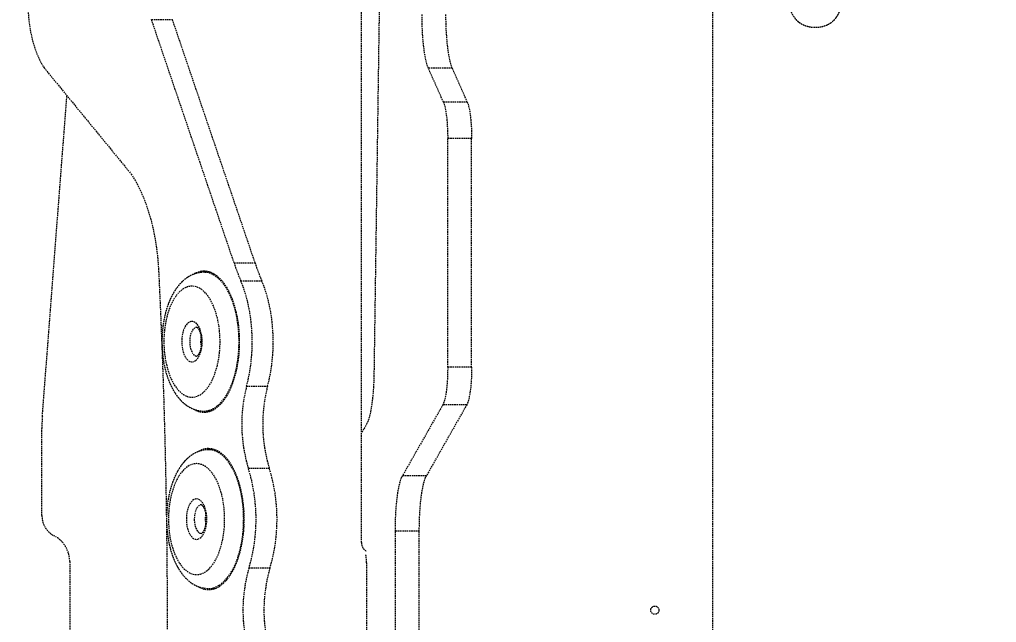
# Model space of a CAD drawing. Header units: millimetres. Extents: x -468 to 5922, y -120 to 5313.
# Drawn here: x 3618 to 4462, y 2985 to 3507 of the extents above; entities that cross this region are included whole.
import ezdxf

# ---------------------------------------------------------------- set-up
doc = ezdxf.new("R2010")
doc.units = ezdxf.units.MM
doc.linetypes.add('HIDDEN', pattern=[1.905, 1.27, -0.635])
doc.layers.add('DIKOM_ОБЬЕКТ', color=7, linetype='Continuous')
doc.layers.add('DIKOM_РАЗМЕР_ЗОНА', color=7, linetype='Continuous')
doc.styles.add('style1', font='arialbd.ttf', dxfattribs={"width": 0.8})
doc.dimstyles.new('1-50', dxfattribs={"dimtxt": 300, "dimasz": 200, "dimexe": 100, "dimexo": 0, "dimgap": 100, "dimtad": 1, "dimtxsty": 'style1', "dimcen": 200, "dimclrd": 7, "dimclre": 7, "dimclrt": 7, "dimadec": 1, "dimazin": 2, "dimtfac": 1, "dimtmove": 0, "dimatfit": 2, "dimfxl": 0, "dimlwd": 25, "dimlwe": 18, "dimarcsym": 0})

# ---------------------------------------------------------------- blocks, each defined once
blk = doc.blocks.new('*D38')
at = {"layer": 'Defpoints', "color": 0, "transparency": 16777216}
for p in [(4635.22, 5313.1), (-18.18, 679.1), (4922.12, 679.1)]:
    blk.add_point(p, dxfattribs=at)
at = {"layer": 'DIKOM_РАЗМЕР_ЗОНА', "color": 7, "lineweight": 18, "transparency": 16777216}
for p, q in [((4635.22, 5313.1), (-118.18, 5313.1)), ((4922.12, 679.1), (-118.18, 679.1))]:
    blk.add_line(p, q, dxfattribs=at)
at = {"layer": 'DIKOM_РАЗМЕР_ЗОНА', "color": 7, "lineweight": 25, "transparency": 16777216}
blk.add_line((-18.18, 5113.1), (-18.18, 879.1), dxfattribs=at)
at = {"layer": 'DIKOM_РАЗМЕР_ЗОНА', "color": 7, "transparency": 16777216}
for points in [[(-51.51, 5113.1), (15.15, 5113.1), (-18.18, 5313.1)], [(-51.51, 879.1), (15.15, 879.1), (-18.18, 679.1)]]:
    blk.add_solid(points, dxfattribs=at)
at = {"layer": 'DIKOM_РАЗМЕР_ЗОНА', "color": 7, "transparency": 16777216, "insert": (-271.35, 2810.16), "char_height": 300, "attachment_point": 5, "rotation": 90, "style": 'style1'}
blk.add_mtext('{\\fArial|b0|i0|c204|p34;4640}', dxfattribs=at)

msp = doc.modelspace()

# ---------------------------------------------------------------- linework, layer by layer
at = {"layer": 'DIKOM_ОБЬЕКТ', "color": 7, "linetype": 'HIDDEN', "lineweight": 15}
for p, q in [((4217.131, 2426.098), (4217.131, 3566.098)), ((3913.656, 3054.654), (3913.656, 3550.098)), ((3929.504, 3550.098), (3924.485, 3201.14)), ((3803.737, 3296.397), (3732.317, 3506.798)), ((3732.317, 3506.798), (3750.435, 3506.798)), ((3821.856, 3296.397), (3750.435, 3506.798)), ((3639.581, 3465.037), (3714.77, 3373.228)), ((3984.436, 3435.453), (3971.507, 3464.711)), ((3992.188, 3464.711), (3971.507, 3464.711)), ((4005.117, 3435.453), (3992.188, 3464.711)), ((3638.043, 3163.837), (3659.261, 3441.008)), ((4005.117, 3435.453), (3984.436, 3435.453)), ((3988.181, 3206.243), (3988.181, 3403.809)), ((4008.861, 3403.809), (3988.181, 3403.809)), ((4008.861, 3206.243), (4008.861, 3403.809)), ((3803.737, 3296.397), (3821.856, 3296.397)), ((3781.093, 3288.248), (3777.641, 3288.248)), ((3809.477, 3280.78), (3827.596, 3280.78)), ((3775.434, 3228.071), (3774.774, 3228.071)), ((4008.861, 3206.243), (3988.181, 3206.243)), ((3814.513, 3189.84), (3832.632, 3189.84)), ((3984.003, 3173.757), (3949.116, 3112.308)), ((4004.684, 3173.757), (3969.797, 3112.308)), ((4004.684, 3173.757), (3984.003, 3173.757)), ((3777.641, 3168.248), (3781.093, 3168.248)), ((3918.371, 3157.454), (3913.656, 3149.149)), ((3637.656, 3078.021), (3637.656, 3153.072)), ((3785.071, 3134.839), (3781.62, 3134.839)), ((3816.005, 3118.824), (3834.124, 3118.824)), ((3969.797, 3112.308), (3949.116, 3112.308)), ((3779.244, 3078.056), (3778.965, 3078.056)), ((3779.014, 3078.401), (3779.205, 3078.401)), ((3942.973, 2927.674), (3942.973, 3064.523)), ((3963.654, 3064.523), (3942.973, 3064.523)), ((3963.654, 2927.674), (3963.654, 3064.523)), ((3661.656, 3038.221), (3661.656, 2957.11)), ((3816.56, 3032.601), (3834.679, 3032.601)), ((3918.06, 3037.098), (3918.06, 2955.098)), ((3781.62, 3014.839), (3785.071, 3014.839))]:
    msp.add_line(p, q, dxfattribs=at)
at = {"layer": 'DIKOM_ОБЬЕКТ', "color": 7, "linetype": 'HIDDEN', "lineweight": 15, "flags": 128}
for points in [[(3625.579, 3520.576), (3625.692, 3515.224), (3626.011, 3509.904), (3626.535, 3504.649), (3627.261, 3499.488), (3628.184, 3494.451), (3629.299, 3489.569), (3630.599, 3484.871), (3632.077, 3480.382), (3633.725, 3476.13), (3635.532, 3472.141), (3637.488, 3468.436), (3639.581, 3465.037)], [(3971.507, 3464.711), (3970.83, 3466.439), (3970.18, 3468.493), (3969.564, 3470.859), (3968.985, 3473.518), (3968.447, 3476.452), (3967.955, 3479.64), (3967.511, 3483.057), (3967.12, 3486.68), (3966.784, 3490.481), (3966.505, 3494.434), (3966.286, 3498.509), (3966.128, 3502.677), (3966.033, 3506.907), (3966, 3511.168)], [(3992.188, 3464.711), (3991.51, 3466.439), (3990.861, 3468.493), (3990.245, 3470.859), (3989.666, 3473.518), (3989.128, 3476.452), (3988.636, 3479.64), (3988.192, 3483.057), (3987.801, 3486.68), (3987.465, 3490.481), (3987.186, 3494.434), (3986.967, 3498.509), (3986.809, 3502.677), (3986.714, 3506.907), (3986.681, 3511.168)], [(3984.436, 3435.453), (3985.019, 3433.916), (3985.571, 3432.024), (3986.083, 3429.798), (3986.551, 3427.265), (3986.967, 3424.454), (3987.329, 3421.4), (3987.631, 3418.138), (3987.869, 3414.707), (3988.041, 3411.146), (3988.146, 3407.499), (3988.181, 3403.809)], [(4005.117, 3435.453), (4005.7, 3433.916), (4006.252, 3432.024), (4006.764, 3429.798), (4007.231, 3427.265), (4007.648, 3424.454), (4008.01, 3421.4), (4008.312, 3418.138), (4008.55, 3414.707), (4008.722, 3411.146), (4008.827, 3407.499), (4008.861, 3403.809)], [(3714.77, 3373.228), (3717.377, 3369.088), (3719.865, 3364.67), (3722.226, 3359.988), (3724.453, 3355.056), (3726.539, 3349.888), (3728.478, 3344.501), (3730.264, 3338.911), (3731.892, 3333.135), (3733.356, 3327.19), (3734.653, 3321.094), (3735.778, 3314.867), (3736.728, 3308.526), (3737.499, 3302.092), (3738.091, 3295.583), (3738.5, 3289.019)], [(3738.5, 3289.019), (3740.156, 3252.493), (3741.603, 3215.932), (3742.839, 3179.341), (3743.864, 3142.724), (3744.679, 3106.087), (3745.283, 3069.434), (3745.676, 3032.769), (3745.859, 2996.098)], [(3768.836, 3169.788), (3770.615, 3168.853), (3772.934, 3167.963), (3775.281, 3167.427), (3777.641, 3167.248), (3780.002, 3167.427), (3782.349, 3167.963), (3784.668, 3168.853), (3786.946, 3170.091), (3789.169, 3171.67), (3791.325, 3173.582), (3793.4, 3175.814), (3795.383, 3178.354), (3797.262, 3181.187), (3799.025, 3184.296), (3800.663, 3187.663), (3802.166, 3191.268), (3803.525, 3195.09), (3804.733, 3199.107), (3805.781, 3203.295), (3806.664, 3207.629), (3807.377, 3212.084), (3807.915, 3216.634), (3808.276, 3221.252), (3808.456, 3225.912), (3808.456, 3230.585), (3808.276, 3235.244), (3807.915, 3239.862), (3807.377, 3244.412), (3806.664, 3248.867), (3805.781, 3253.201), (3804.733, 3257.389), (3803.525, 3261.406), (3802.166, 3265.228), (3800.663, 3268.833), (3799.025, 3272.2), (3797.262, 3275.309), (3795.383, 3278.142), (3793.4, 3280.682), (3791.325, 3282.914), (3789.169, 3284.826), (3786.946, 3286.405), (3784.668, 3287.643), (3782.349, 3288.533), (3780.002, 3289.069), (3777.641, 3289.248), (3777.641, 3289.248)], [(3788.868, 3172.509), (3790.992, 3174.373), (3793.038, 3176.552), (3794.993, 3179.035), (3796.847, 3181.807), (3798.588, 3184.852), (3800.205, 3188.151), (3801.691, 3191.685), (3803.035, 3195.434), (3804.231, 3199.376), (3805.27, 3203.486), (3806.147, 3207.743), (3806.857, 3212.119), (3807.395, 3216.591), (3807.759, 3221.13), (3807.946, 3225.712), (3807.956, 3230.308), (3807.787, 3234.892), (3807.441, 3239.437), (3806.921, 3243.917), (3806.229, 3248.304), (3805.369, 3252.574), (3804.346, 3256.701), (3803.166, 3260.662), (3801.837, 3264.432), (3800.366, 3267.989), (3798.761, 3271.314), (3797.033, 3274.385), (3795.19, 3277.186), (3793.245, 3279.7), (3791.208, 3281.912), (3789.092, 3283.809), (3786.908, 3285.379), (3784.67, 3286.615), (3782.391, 3287.508), (3780.083, 3288.053), (3777.762, 3288.248), (3777.646, 3288.248)], [(3781.955, 3288.648), (3781.562, 3288.533), (3780.709, 3288.248)], [(3776.269, 3183.657), (3778.174, 3185.349), (3779.998, 3187.359), (3781.728, 3189.672), (3783.351, 3192.27), (3784.855, 3195.135), (3786.229, 3198.245), (3787.462, 3201.577), (3788.547, 3205.106), (3789.474, 3208.807), (3790.237, 3212.651), (3790.829, 3216.611), (3791.248, 3220.658), (3791.489, 3224.76), (3791.551, 3228.889), (3791.434, 3233.012), (3791.137, 3237.1), (3790.664, 3241.123), (3790.018, 3245.051), (3789.204, 3248.854), (3788.227, 3252.504), (3787.095, 3255.975), (3785.817, 3259.241), (3784.402, 3262.277), (3782.86, 3265.061), (3781.202, 3267.573), (3779.442, 3269.793), (3777.591, 3271.706), (3775.664, 3273.297), (3773.676, 3274.555), (3771.64, 3275.47), (3769.571, 3276.035), (3767.486, 3276.246), (3765.399, 3276.102), (3763.327, 3275.604), (3761.283, 3274.755), (3759.284, 3273.562), (3757.345, 3272.034), (3755.479, 3270.181), (3753.7, 3268.017), (3752.022, 3265.56), (3750.457, 3262.826), (3749.017, 3259.836), (3747.712, 3256.612), (3746.551, 3253.178), (3745.545, 3249.56), (3744.699, 3245.783), (3744.021, 3241.877), (3743.515, 3237.87), (3743.184, 3233.792), (3743.033, 3229.673), (3743.061, 3225.543), (3743.268, 3221.434), (3743.653, 3217.374), (3744.213, 3213.395), (3744.944, 3209.527), (3745.84, 3205.796), (3746.895, 3202.232), (3748.101, 3198.861), (3749.449, 3195.707), (3750.93, 3192.794), (3752.531, 3190.144), (3754.241, 3187.776), (3756.049, 3185.707), (3757.939, 3183.953), (3759.899, 3182.528), (3761.913, 3181.44), (3763.967, 3180.7), (3766.046, 3180.311), (3768.133, 3180.277), (3770.215, 3180.599), (3772.275, 3181.273), (3774.298, 3182.295), (3776.269, 3183.657)], [(3814.513, 3189.84), (3815.719, 3194.684), (3816.76, 3199.677), (3817.629, 3204.795), (3818.325, 3210.017), (3818.843, 3215.318), (3819.181, 3220.677), (3819.338, 3226.067), (3819.313, 3231.467), (3819.107, 3236.851), (3818.719, 3242.196), (3818.152, 3247.478), (3817.409, 3252.674), (3816.492, 3257.76), (3815.406, 3262.714), (3814.156, 3267.514), (3812.746, 3272.139), (3811.185, 3276.567), (3809.477, 3280.78)], [(3832.632, 3189.84), (3833.838, 3194.684), (3834.878, 3199.677), (3835.748, 3204.795), (3836.444, 3210.017), (3836.962, 3215.318), (3837.3, 3220.677), (3837.457, 3226.067), (3837.432, 3231.467), (3837.226, 3236.851), (3836.838, 3242.196), (3836.271, 3247.478), (3835.528, 3252.674), (3834.611, 3257.76), (3833.525, 3262.714), (3832.275, 3267.514), (3830.865, 3272.139), (3829.303, 3276.567), (3827.596, 3280.78)], [(3770.562, 3211.991), (3771.698, 3213.078), (3772.745, 3214.474), (3773.68, 3216.151), (3774.486, 3218.074), (3775.144, 3220.203), (3775.643, 3222.497), (3775.972, 3224.908), (3776.124, 3227.386), (3776.096, 3229.883), (3775.889, 3232.346), (3775.506, 3234.725), (3774.957, 3236.973), (3774.251, 3239.043), (3773.403, 3240.893), (3772.431, 3242.486), (3771.355, 3243.789), (3770.195, 3244.776), (3768.976, 3245.426), (3767.723, 3245.727), (3766.461, 3245.672), (3765.216, 3245.262), (3764.013, 3244.505), (3762.877, 3243.418), (3761.83, 3242.022), (3760.895, 3240.345), (3760.09, 3238.423), (3759.431, 3236.293), (3758.932, 3233.999), (3758.603, 3231.588), (3758.452, 3229.11), (3758.479, 3226.613), (3758.687, 3224.15), (3759.069, 3221.771), (3759.619, 3219.523), (3760.325, 3217.453), (3761.172, 3215.603), (3762.144, 3214.01), (3763.221, 3212.707), (3764.38, 3211.72), (3765.599, 3211.07), (3766.852, 3210.769), (3768.114, 3210.825), (3769.359, 3211.235), (3770.562, 3211.991)], [(3771.613, 3240.748), (3770.817, 3240.651), (3769.769, 3240.211), (3768.773, 3239.426), (3767.859, 3238.32), (3767.052, 3236.924), (3766.377, 3235.278), (3765.851, 3233.43), (3765.491, 3231.433), (3765.307, 3229.345), (3765.304, 3227.225), (3765.482, 3225.134), (3765.836, 3223.133), (3766.356, 3221.279), (3767.027, 3219.625), (3767.829, 3218.22), (3768.74, 3217.103), (3769.734, 3216.307), (3770.781, 3215.854), (3771.605, 3215.748)], [(3924.485, 3201.14), (3924.392, 3196.92), (3924.238, 3192.76), (3924.023, 3188.691), (3923.749, 3184.742), (3923.417, 3180.941), (3923.031, 3177.316), (3922.592, 3173.894), (3922.105, 3170.698), (3921.572, 3167.753), (3920.997, 3165.079), (3920.386, 3162.697), (3919.741, 3160.622), (3919.068, 3158.87), (3918.371, 3157.454)], [(3988.181, 3206.243), (3988.147, 3202.643), (3988.047, 3199.083), (3987.882, 3195.604), (3987.655, 3192.245), (3987.367, 3189.044), (3987.021, 3186.037), (3986.622, 3183.257), (3986.175, 3180.736), (3985.683, 3178.502), (3985.154, 3176.581), (3984.591, 3174.993), (3984.003, 3173.757)], [(4008.861, 3206.243), (4008.828, 3202.643), (4008.728, 3199.083), (4008.563, 3195.604), (4008.336, 3192.245), (4008.048, 3189.044), (4007.702, 3186.037), (4007.303, 3183.257), (4006.856, 3180.736), (4006.364, 3178.502), (4005.835, 3176.581), (4005.272, 3174.993), (4004.684, 3173.757)], [(3780.709, 3168.248), (3781.562, 3167.963), (3781.955, 3167.848)], [(3781.093, 3168.248), (3783.294, 3168.406), (3783.847, 3168.496)], [(3772.835, 3016.367), (3774.594, 3015.444), (3776.913, 3014.554), (3779.26, 3014.018), (3781.62, 3013.839), (3783.981, 3014.018), (3786.328, 3014.554), (3788.647, 3015.444), (3790.925, 3016.682), (3793.148, 3018.261), (3795.304, 3020.173), (3797.379, 3022.405), (3799.362, 3024.945), (3801.24, 3027.778), (3803.004, 3030.887), (3804.642, 3034.254), (3806.145, 3037.859), (3807.504, 3041.681), (3808.712, 3045.698), (3809.76, 3049.886), (3810.643, 3054.22), (3811.356, 3058.675), (3811.894, 3063.225), (3812.254, 3067.843), (3812.435, 3072.503), (3812.435, 3077.176), (3812.254, 3081.835), (3811.894, 3086.453), (3811.356, 3091.003), (3810.643, 3095.458), (3809.76, 3099.792), (3808.712, 3103.98), (3807.504, 3107.997), (3806.145, 3111.819), (3804.642, 3115.424), (3803.004, 3118.791), (3801.24, 3121.9), (3799.362, 3124.733), (3797.379, 3127.273), (3795.304, 3129.505), (3793.148, 3131.417), (3790.925, 3132.996), (3788.647, 3134.234), (3786.328, 3135.124), (3783.981, 3135.66), (3781.62, 3135.839), (3781.62, 3135.839)], [(3785.693, 3015.382), (3787.982, 3016.173), (3790.233, 3017.309), (3792.434, 3018.782), (3794.572, 3020.584), (3796.634, 3022.704), (3798.607, 3025.131), (3800.481, 3027.849), (3802.244, 3030.842), (3803.886, 3034.094), (3805.397, 3037.585), (3806.769, 3041.295), (3807.994, 3045.202), (3809.063, 3049.282), (3809.972, 3053.513), (3810.714, 3057.868), (3811.285, 3062.323), (3811.682, 3066.852), (3811.903, 3071.428), (3811.946, 3076.023), (3811.812, 3080.612), (3811.5, 3085.166), (3811.012, 3089.66), (3810.353, 3094.068), (3809.524, 3098.362), (3808.532, 3102.518), (3807.382, 3106.512), (3806.081, 3110.32), (3804.636, 3113.92), (3803.056, 3117.29), (3801.35, 3120.411), (3799.529, 3123.265), (3797.602, 3125.835), (3795.582, 3128.105), (3793.48, 3130.063), (3791.308, 3131.697), (3789.079, 3132.997), (3786.806, 3133.956), (3784.504, 3134.567), (3782.184, 3134.829), (3781.608, 3134.839)], [(3785.934, 3135.239), (3785.541, 3135.124), (3784.687, 3134.839)], [(3787.826, 3134.591), (3785.635, 3134.829), (3785.071, 3134.839)], [(3774.525, 3027.274), (3776.58, 3028.004), (3778.595, 3029.081), (3780.557, 3030.496), (3782.449, 3032.24), (3784.259, 3034.299), (3785.973, 3036.659), (3787.578, 3039.301), (3789.062, 3042.206), (3790.414, 3045.353), (3791.625, 3048.718), (3792.684, 3052.277), (3793.586, 3056.002), (3794.322, 3059.867), (3794.887, 3063.843), (3795.277, 3067.901), (3795.49, 3072.009), (3795.523, 3076.139), (3795.377, 3080.259), (3795.052, 3084.339), (3794.551, 3088.348), (3793.878, 3092.258), (3793.037, 3096.038), (3792.036, 3099.662), (3790.88, 3103.102), (3789.579, 3106.332), (3788.143, 3109.33), (3786.581, 3112.072), (3784.907, 3114.538), (3783.131, 3116.711), (3781.267, 3118.573), (3779.33, 3120.112), (3777.332, 3121.315), (3775.29, 3122.175), (3773.218, 3122.684), (3771.132, 3122.838), (3769.046, 3122.638), (3766.977, 3122.083), (3764.94, 3121.179), (3762.949, 3119.931), (3761.021, 3118.35), (3759.168, 3116.447), (3757.404, 3114.235), (3755.743, 3111.732), (3754.197, 3108.956), (3752.778, 3105.927), (3751.495, 3102.668), (3750.359, 3099.203), (3749.378, 3095.558), (3748.558, 3091.759), (3747.907, 3087.835), (3747.429, 3083.814), (3747.127, 3079.728), (3747.004, 3075.605), (3747.06, 3071.476), (3747.296, 3067.372), (3747.709, 3063.324), (3748.297, 3059.361), (3749.055, 3055.512), (3749.977, 3051.807), (3751.057, 3048.272), (3752.286, 3044.933), (3753.656, 3041.817), (3755.156, 3038.944), (3756.776, 3036.338), (3758.503, 3034.016), (3760.324, 3031.997), (3762.226, 3030.294), (3764.196, 3028.922), (3766.217, 3027.89), (3768.276, 3027.205), (3770.358, 3026.873), (3772.445, 3026.896), (3774.525, 3027.274)], [(3942.973, 3064.523), (3943.004, 3068.763), (3943.098, 3072.972), (3943.254, 3077.119), (3943.47, 3081.176), (3943.745, 3085.113), (3944.077, 3088.901), (3944.464, 3092.513), (3944.902, 3095.924), (3945.389, 3099.108), (3945.922, 3102.043), (3946.495, 3104.707), (3947.106, 3107.082), (3947.749, 3109.15), (3948.421, 3110.896), (3949.116, 3112.308)], [(3963.654, 3064.523), (3963.685, 3068.763), (3963.779, 3072.972), (3963.935, 3077.119), (3964.151, 3081.176), (3964.426, 3085.113), (3964.758, 3088.901), (3965.145, 3092.513), (3965.583, 3095.924), (3966.07, 3099.108), (3966.603, 3102.043), (3967.176, 3104.707), (3967.787, 3107.082), (3968.43, 3109.15), (3969.102, 3110.896), (3969.797, 3112.308)], [(3772.454, 3057.498), (3773.69, 3058.008), (3774.876, 3058.862), (3775.989, 3060.041), (3777.006, 3061.521), (3777.905, 3063.272), (3778.67, 3065.258), (3779.284, 3067.44), (3779.735, 3069.772), (3780.013, 3072.208), (3780.113, 3074.697), (3780.033, 3077.189), (3779.775, 3079.633), (3779.344, 3081.979), (3778.748, 3084.18), (3777.999, 3086.191), (3777.114, 3087.971), (3776.11, 3089.484), (3775.007, 3090.698), (3773.828, 3091.59), (3772.597, 3092.14), (3771.338, 3092.338), (3770.079, 3092.181), (3768.843, 3091.67), (3767.657, 3090.816), (3766.544, 3089.637), (3765.528, 3088.157), (3764.628, 3086.406), (3763.863, 3084.42), (3763.249, 3082.238), (3762.799, 3079.906), (3762.52, 3077.47), (3762.42, 3074.981), (3762.5, 3072.489), (3762.758, 3070.045), (3763.19, 3067.699), (3763.785, 3065.498), (3764.534, 3063.487), (3765.419, 3061.707), (3766.423, 3060.195), (3767.526, 3058.98), (3768.705, 3058.089), (3769.936, 3057.538), (3771.195, 3057.34), (3772.454, 3057.498)], [(3775.573, 3087.339), (3775.266, 3087.324), (3774.204, 3087.039), (3773.182, 3086.403), (3772.228, 3085.435), (3771.371, 3084.162), (3770.635, 3082.621), (3770.041, 3080.855), (3769.607, 3078.917), (3769.345, 3076.861), (3769.262, 3074.748), (3769.36, 3072.637), (3769.638, 3070.589), (3770.087, 3068.663), (3770.693, 3066.915), (3771.44, 3065.396), (3772.307, 3064.147), (3773.267, 3063.207), (3774.294, 3062.601), (3775.359, 3062.347), (3775.573, 3062.339)], [(3781.619, 3014.839), (3783.38, 3014.94), (3785.693, 3015.382)], [(3784.687, 3014.839), (3785.541, 3014.554), (3785.934, 3014.439)], [(3785.071, 3014.839), (3786.831, 3014.94), (3787.826, 3015.087)], [(3745.859, 2996.098), (3745.676, 2959.427), (3745.283, 2922.763), (3744.679, 2886.11), (3743.864, 2849.472), (3742.839, 2812.856), (3741.603, 2776.265), (3740.156, 2739.704), (3738.5, 2703.177)]]:
    msp.add_lwpolyline(points, dxfattribs=at)
at = {"layer": 'DIKOM_ОБЬЕКТ', "color": 7, "linetype": 'HIDDEN', "lineweight": 15}
msp.add_circle((4167.131, 2996.098), 3.5, dxfattribs=at)
for centre, radius, start, end in [((3948.759, 3340.838), 151.679, 197.037212, 203.325504), ((3966.878, 3340.838), 151.679, 197.037212, 203.325504), ((3777.89, 3271.795), 17.455, 90.81743, 122.923057), ((3781.085, 3272.737), 15.511, 79.742604, 89.972064), ((3798.785, 3228.248), 24.014, 170.157966, 189.822463), ((3940.149, 3156.956), 129.868, 165.332317, 197.074769), ((3958.268, 3156.956), 129.868, 165.332367, 197.074719), ((3777.127, 3186.52), 18.28, 271.702827, 309.962819), ((3787.656, 3153.072), 150, 175.884532, 180), ((3781.869, 3118.385), 17.456, 90.8174, 122.935112), ((3673.291, 3074.792), 149.353, 343.590997, 17.146997), ((3691.41, 3074.792), 149.353, 343.590997, 17.146997), ((3657.656, 3078.021), 20, 180, 242.181861), ((3802.919, 3074.839), 24.168, 170.539967, 189.343687), ((3636.656, 3038.221), 25, 0, 62.181861), ((3922.656, 3054.654), 9, 180, 235.271346), ((3881.507, 3037.628), 36.557, 359.170614, 9.812353), ((3940.78, 2996.098), 129.471, 163.624359, 196.375641), ((3958.899, 2996.098), 129.472, 163.624398, 196.375602)]:
    msp.add_arc(centre, radius, start, end, dxfattribs=at)
for points, knots in [([(4278.512, 3543.181), (4278.518, 3543.106), (4278.651, 3541.535), (4278.966, 3538.815), (4279.427, 3535.179), (4279.885, 3532.15), (4280.332, 3529.515), (4280.959, 3526.219), (4281.858, 3522.231), (4283.075, 3517.966), (4284.419, 3514.281), (4285.868, 3511.214), (4287.539, 3508.498), (4289.542, 3506.143), (4291.726, 3504.307), (4293.729, 3503.032), (4295.828, 3502.01), (4298.046, 3501.184), (4300.733, 3500.507), (4303.693, 3500.116), (4306.696, 3500.062), (4309.462, 3500.32), (4311.747, 3500.766), (4313.507, 3501.262), (4315.092, 3501.828), (4316.672, 3502.521), (4318.571, 3503.565), (4320.563, 3505.002), (4322.3, 3506.658), (4323.577, 3508.211), (4324.424, 3509.436), (4325.061, 3510.476), (4325.602, 3511.45), (4326.088, 3512.411), (4326.544, 3513.388), (4327.021, 3514.501), (4327.567, 3515.897), (4328.269, 3517.905), (4329.107, 3520.679), (4330.047, 3524.395), (4330.911, 3528.592), (4331.669, 3533.055), (4332.289, 3537.581), (4332.7, 3540.988), (4332.867, 3542.961), (4332.886, 3543.184)], [0, 0, 0, 0, 0.0014167, 0.0296993, 0.0556783, 0.0786142, 0.0985234, 0.1187401, 0.1617416, 0.2081316, 0.2536435, 0.295331, 0.334214, 0.3721361, 0.397348, 0.4184563, 0.4324178, 0.4486877, 0.4674034, 0.4869169, 0.5064786, 0.5248025, 0.5398388, 0.5516174, 0.5610089, 0.5742666, 0.5927056, 0.6159776, 0.640117, 0.6609839, 0.6790486, 0.6933299, 0.7071402, 0.7204934, 0.733403, 0.746909, 0.7651431, 0.788207, 0.8205413, 0.8576942, 0.8983912, 0.9304166, 0.9630651, 0.9958173, 1, 1, 1, 1]), ([(3777.649, 3288.211), (3777.303, 3288.221), (3776.036, 3288.257), (3773.855, 3287.991), (3771.146, 3287.425), (3768.504, 3286.541), (3765.934, 3285.371), (3763.44, 3283.911), (3761.027, 3282.162), (3758.7, 3280.118), (3756.469, 3277.779), (3754.347, 3275.149), (3752.35, 3272.24), (3750.497, 3269.075), (3748.802, 3265.684), (3747.276, 3262.098), (3745.922, 3258.347), (3744.745, 3254.456), (3743.742, 3250.445), (3742.915, 3246.335), (3742.262, 3242.146), (3741.784, 3237.896), (3741.481, 3233.604), (3741.352, 3229.289), (3741.397, 3224.971), (3741.616, 3220.669), (3742.009, 3216.402), (3742.576, 3212.189), (3743.316, 3208.048), (3744.231, 3203.997), (3745.319, 3200.053), (3746.585, 3196.234), (3748.028, 3192.557), (3749.654, 3189.04), (3751.464, 3185.703), (3753.461, 3182.574), (3755.64, 3179.685), (3757.989, 3177.069), (3760.489, 3174.763), (3763.111, 3172.792), (3765.824, 3171.172), (3768.6, 3169.91), (3771.411, 3168.994), (3774.233, 3168.45), (3776.333, 3168.218), (3777.477, 3168.267), (3777.686, 3168.276)], [0, 0, 0, 0, 0.0076261, 0.0279565, 0.0482475, 0.0686607, 0.0893606, 0.110502, 0.1322179, 0.1546041, 0.177692, 0.2014313, 0.2256918, 0.2502923, 0.2750522, 0.299802, 0.3244611, 0.3489979, 0.3734066, 0.3976977, 0.4218888, 0.4460013, 0.4700575, 0.4940803, 0.5180926, 0.5421155, 0.5661667, 0.5902698, 0.6144496, 0.6387314, 0.6631406, 0.6877022, 0.7124366, 0.7373548, 0.7624484, 0.7876735, 0.8128958, 0.8379158, 0.8625031, 0.8864449, 0.9096122, 0.9319898, 0.9536536, 0.9747365, 0.995396, 1, 1, 1, 1]), ([(3771.503, 3240.759), (3771.499, 3240.76), (3771.472, 3240.765), (3771.599, 3240.721), (3771.921, 3240.479), (3772.404, 3239.975), (3772.966, 3239.179), (3773.544, 3238.113), (3774.097, 3236.79), (3774.59, 3235.234), (3774.993, 3233.482), (3775.282, 3231.578), (3775.442, 3229.575), (3775.463, 3227.528), (3775.343, 3225.496), (3775.087, 3223.537), (3774.707, 3221.707), (3774.224, 3220.06), (3773.666, 3218.642), (3773.073, 3217.492), (3772.494, 3216.634), (3772.056, 3216.15), (3771.774, 3215.907), (3771.57, 3215.763), (3771.47, 3215.731), (3771.497, 3215.736), (3771.499, 3215.736)], [0, 0, 0, 0, 0.0077229, 0.0530668, 0.0955606, 0.1402075, 0.18447, 0.2292523, 0.2750802, 0.3220224, 0.3699413, 0.4186227, 0.4678321, 0.5173409, 0.5669281, 0.6163172, 0.6652783, 0.7135895, 0.7610317, 0.8074328, 0.8527407, 0.89719, 0.9234535, 0.948215, 0.9944568, 1, 1, 1, 1]), ([(3781.601, 3134.799), (3781.161, 3134.807), (3779.8, 3134.832), (3777.529, 3134.534), (3774.827, 3133.932), (3772.193, 3133.016), (3769.631, 3131.814), (3767.146, 3130.322), (3764.742, 3128.54), (3762.426, 3126.463), (3760.206, 3124.091), (3758.097, 3121.429), (3756.115, 3118.49), (3754.279, 3115.299), (3752.603, 3111.884), (3751.095, 3108.278), (3749.761, 3104.511), (3748.603, 3100.605), (3747.62, 3096.582), (3746.812, 3092.463), (3746.179, 3088.266), (3745.721, 3084.01), (3745.437, 3079.715), (3745.327, 3075.399), (3745.391, 3071.081), (3745.63, 3066.782), (3746.043, 3062.52), (3746.629, 3058.314), (3747.388, 3054.182), (3748.322, 3050.143), (3749.431, 3046.212), (3750.716, 3042.408), (3752.179, 3038.747), (3753.825, 3035.249), (3755.657, 3031.935), (3757.674, 3028.831), (3759.873, 3025.97), (3762.24, 3023.387), (3764.754, 3021.117), (3767.388, 3019.185), (3770.11, 3017.604), (3772.891, 3016.383), (3775.705, 3015.503), (3778.526, 3015.003), (3780.506, 3014.797), (3781.529, 3014.848), (3781.619, 3014.853)], [0, 0, 0, 0, 0.0096967, 0.0300302, 0.0503379, 0.0707862, 0.0915392, 0.1127496, 0.1345486, 0.157025, 0.1802021, 0.2040204, 0.228341, 0.2529813, 0.277763, 0.3025186, 0.3271787, 0.3517143, 0.3761225, 0.4004147, 0.424609, 0.4487271, 0.4727915, 0.4968251, 0.5208507, 0.5448887, 0.5689575, 0.5930811, 0.6172842, 0.6415921, 0.6660304, 0.6906236, 0.7153916, 0.7403438, 0.7654685, 0.7907174, 0.8159411, 0.8409383, 0.8654765, 0.8893492, 0.9124397, 0.9347446, 0.956348, 0.9773872, 0.9980211, 1, 1, 1, 1]), ([(3775.478, 3087.351), (3775.476, 3087.351), (3775.447, 3087.356), (3775.566, 3087.319), (3775.879, 3087.088), (3776.357, 3086.597), (3776.917, 3085.815), (3777.496, 3084.761), (3778.051, 3083.45), (3778.547, 3081.905), (3778.955, 3080.161), (3779.25, 3078.263), (3779.417, 3076.263), (3779.445, 3074.218), (3779.331, 3072.183), (3779.081, 3070.219), (3778.707, 3068.382), (3778.228, 3066.725), (3777.673, 3065.295), (3777.081, 3064.131), (3776.5, 3063.259), (3775.987, 3062.685), (3775.617, 3062.391), (3775.473, 3062.327), (3775.476, 3062.328), (3775.476, 3062.328)], [0, 0, 0, 0, 0.005252, 0.0507797, 0.0933637, 0.1380933, 0.1823412, 0.2270828, 0.2728597, 0.3197554, 0.3676354, 0.416288, 0.4654806, 0.5149836, 0.5645751, 0.6139826, 0.6629737, 0.7113238, 0.7588153, 0.8052716, 0.8506311, 0.8951135, 0.9394626, 0.9847742, 1, 1, 1, 1])]:
    msp.add_open_spline(points, degree=3, knots=knots, dxfattribs=at)

# ---------------------------------------------------------------- dimensions: what is measured, and where the dimension line sits
at = {"layer": 'DIKOM_РАЗМЕР_ЗОНА'}
dim = msp.add_linear_dim(base=(-18.179, 679.098), p1=(4635.22, 5313.098), p2=(4922.118, 679.098), angle=90, text='{\\fArial|b0|i0|c204|p34;4640}', dimstyle='1-50', dxfattribs=at)
dim.commit()
dim.dimension.update_dxf_attribs({"geometry": '*D38', "text_midpoint": (-18.179, 2810.156), "dimtype": 160})

doc.saveas('drawing.dxf')
